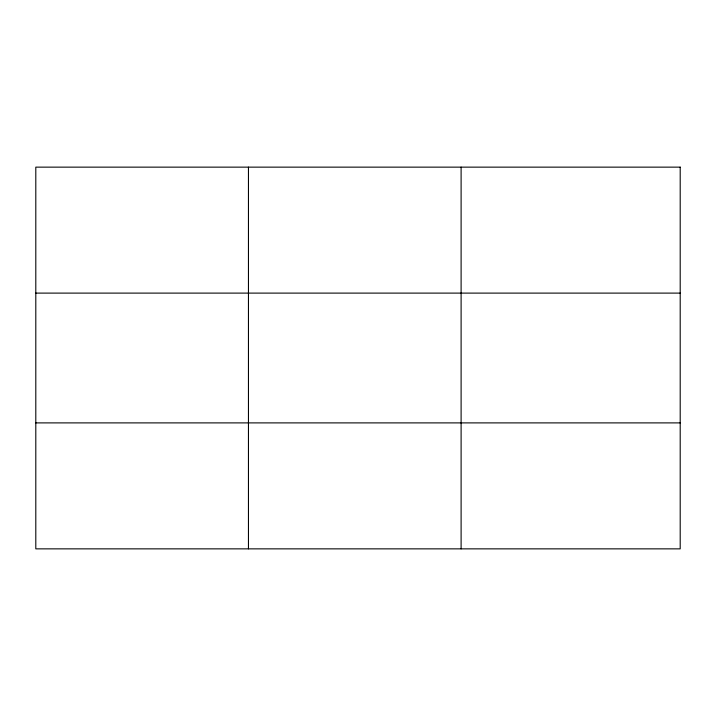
<?xml version="1.0" encoding="UTF-8"?>
<svg xmlns="http://www.w3.org/2000/svg" width="716" height="716" viewBox="0 0 716 716"><rect width="100%" height="100%" fill="white"/><g stroke="black" fill="none" stroke-linecap="round" stroke-linejoin="round"><path stroke-width="1.07" d="M248.452 167.141L248.452 548.859M461.104 167.141L461.104 548.859M35.8 293.104L680.2 293.104M35.8 422.896L680.2 422.896M680.2 167.141L680.2 548.859L35.8 548.859L35.8 167.141L680.2 167.141"/></g></svg>
